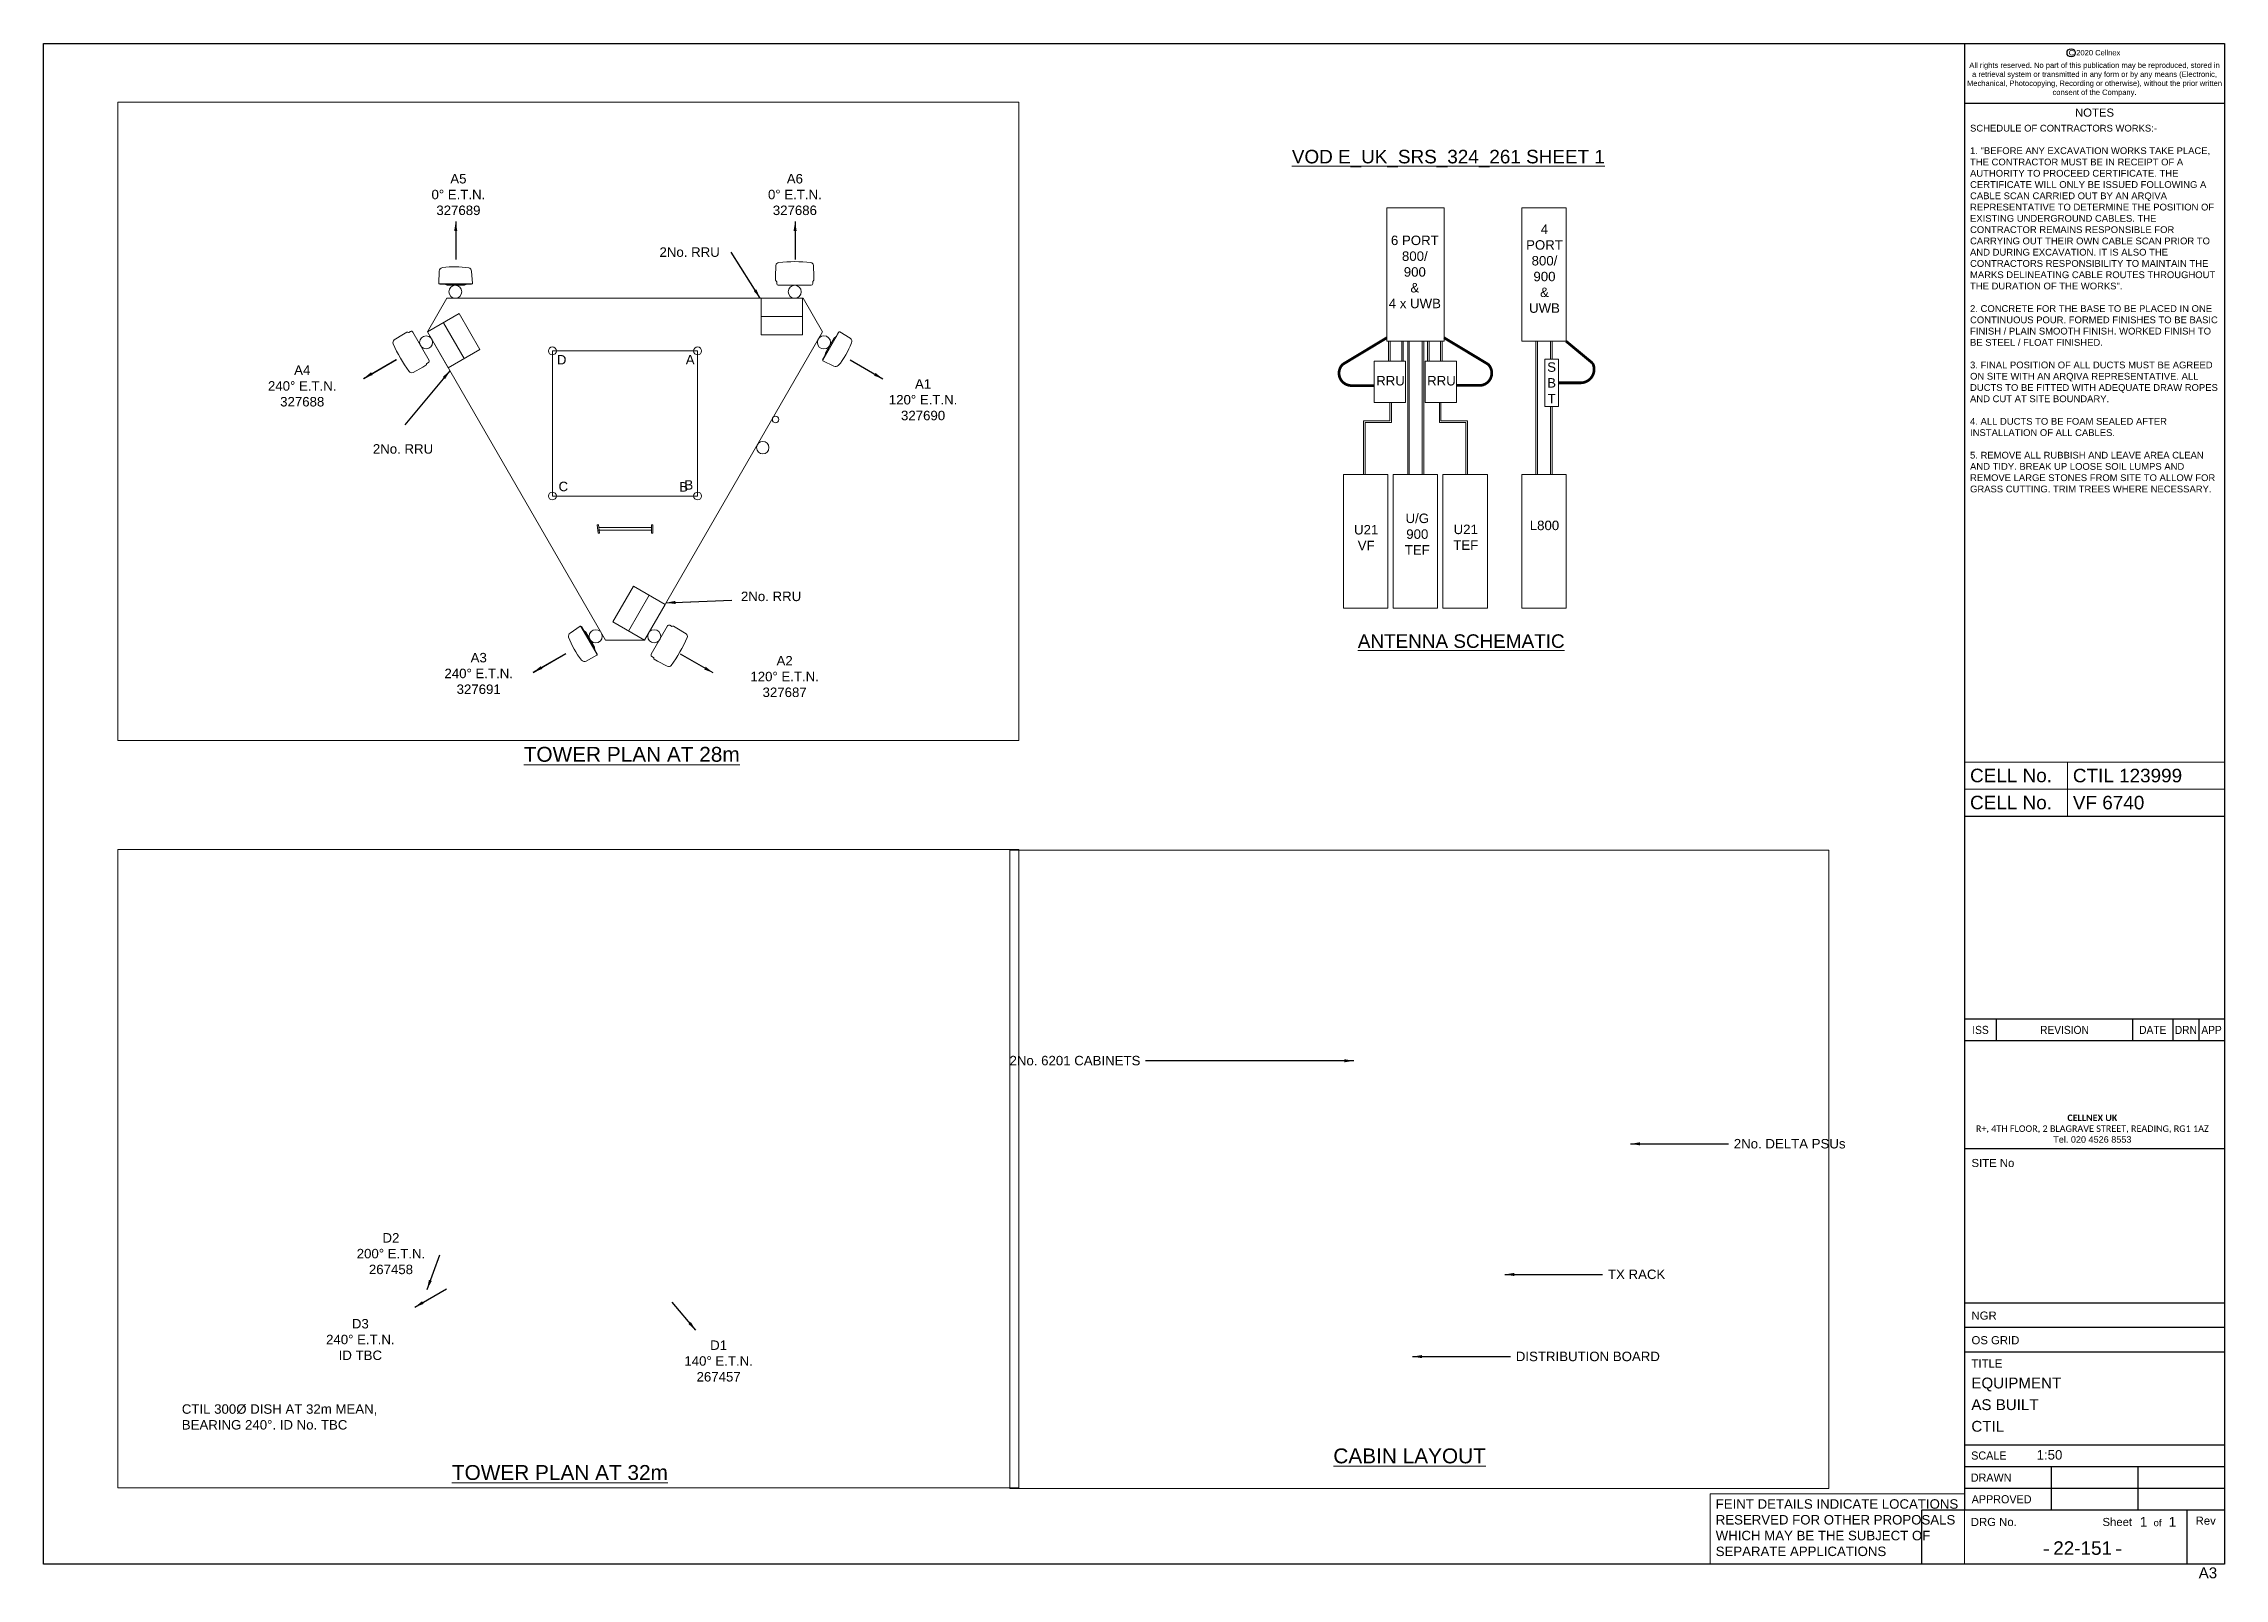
# Paper-space layout '22-151 CTIL EQUIPMENT' of a CAD drawing. Header units: millimetres. Extents: x 0 to 403, y -3 to 281.
# The model-space entities are those that its viewports show. They can reach past a viewport. Long polylines and large blocks are cut down to what shows.
import ezdxf
from ezdxf.enums import TextEntityAlignment as Align

# ---------------------------------------------------------------- set-up
doc = ezdxf.new("R2010")
doc.units = ezdxf.units.MM
doc.header["$LTSCALE"] = 30
doc.linetypes.add('DIVIDE', pattern=[31.75, 12.7, -6.35, 0, -6.35, 0, -6.35])
doc.layers.add('ACAD ENTITIES HIDDEN', color=7, linetype='Continuous')
for name, color, linetype, lineweight in [('ANTENNAS DISHES', 7, 'Continuous', 5), ('BORDER', 7, 'Continuous', 25), ('FEEDERS', 7, 'DIVIDE', 9), ('STEELWORK', 7, 'Continuous', 13), ('TEXT AND DIMENSIONS', 7, 'Continuous', 13), ('TOWER MAST', 7, 'Continuous', 18)]:
    doc.layers.add(name, color=color, linetype=linetype, lineweight=lineweight)
doc.layers.add('VIEWPORTS', color=7, linetype='Continuous', plot=False)
doc.styles.add('textstyle3', font='arial.ttf')
doc.styles.add('textstyle4', font='arial.ttf', dxfattribs={"width": 0.9})
doc.styles.add('textstyle5', font='arial.ttf', dxfattribs={"width": 0.95})
doc.dimstyles.new('QCADDimStyle', dxfattribs={"dimtxt": 1.75, "dimasz": 1.75, "dimexe": 1.75, "dimexo": 1.75, "dimgap": 0.75, "dimtad": 1, "dimtoh": 1, "dimzin": 12, "dimdsep": 46, "dimtxsty": 'Standard', "dimcen": 0.09, "dimclrt": 256, "dimazin": 3, "dimtfac": 1, "dimtdec": 4, "dimtofl": 0, "dimtmove": 2, "dimatfit": 3, "dimfxl": 1, "dimtolj": 1, "dimtzin": 0, "dimarcsym": 0})

# ---------------------------------------------------------------- blocks, each defined once
blk = doc.blocks.new('CELLNEX A3MAS')
at = {"layer": 'BORDER'}
for p, q in [((0, 281), (403, 281)), ((0, 0), (0, 281)), ((355, 281), (355, 10)), ((403, 281), (403, 0)), ((355, 270), (403, 270)), ((355, 138.24), (403, 138.24)), ((403, 100.74), (355, 100.74)), ((403, 96.74), (355, 96.74)), ((360.85, 100.74), (360.85, 96.74)), ((386.04, 100.74), (386.04, 96.74)), ((393.5, 100.74), (393.5, 96.74)), ((398.25, 100.74), (398.25, 96.74)), ((403, 76.74), (355, 76.74)), ((403, 48.21), (355, 48.21)), ((403, 43.71), (355, 43.71)), ((403, 39.21), (355, 39.21)), ((403, 22), (355, 22)), ((403, 18), (355, 18)), ((371, 18), (371, 10)), ((387, 18), (387, 10)), ((403, 14), (355, 14)), ((403, 10), (347, 10)), ((347, 10), (347, 0)), ((396.05, 10), (396.05, 0)), ((403, 0), (0, 0))]:
    blk.add_line(p, q, dxfattribs=at)
at = {"layer": 'BORDER', "const_width": 0.25}
for points in [[(369.61, 2.64), (370.61, 2.64)], [(382.95, 2.64), (383.95, 2.64)]]:
    blk.add_lwpolyline(points, dxfattribs=at)
at = {"layer": 'BORDER'}
blk.add_circle((374.68, 279.3), 0.764, dxfattribs=at)
at = {"layer": 'BORDER', "style": 'textstyle3'}
blk.add_text('NOTES', height=1.5, dxfattribs=at).set_placement((379, 267.5), align=Align.CENTER)
at = {"layer": 'BORDER'}
for s, style, width, p in [('ISS', 'textstyle4', 0.9, (357.93, 98.73)), ('REVISION', 'textstyle4', 0.9, (373.45, 98.73)), ('DATE', 'textstyle4', 0.9, (389.77, 98.73)), ('DRN', 'textstyle4', 0.9, (395.88, 98.73)), ('APP', 'textstyle4', 0.9, (400.63, 98.73)), ('DRAWN', 'textstyle5', 0.95, (359.9, 16)), ('APPROVED', 'textstyle5', 0.95, (361.83, 12))]:
    blk.add_text(s, height=1.5, dxfattribs=dict(at, style=style, width=width)).set_placement(p, align=Align.MIDDLE_CENTER)
at = {"layer": 'BORDER', "style": 'textstyle3'}
for s, p in [('SITE No', (356.27, 73.39)), ('NGR', (356.27, 45.19)), ('OS GRID', (356.27, 40.64)), ('TITLE', (356.27, 36.33)), ('DRG No.', (356.14, 7.05))]:
    blk.add_text(s, height=1.5, dxfattribs=at).set_placement(p)
at = {"layer": 'BORDER', "style": 'textstyle5', "width": 0.95}
blk.add_text('SCALE', height=1.5, dxfattribs=at).set_placement((356.21, 19.33))
at = {"layer": 'BORDER', "style": 'textstyle3'}
for s, height, p in [('Sheet', 1.5, (383.21, 7.83)), ('of', 1.25, (390.65, 7.67)), ('Rev', 1.5, (399.55, 8.03))]:
    blk.add_text(s, height=height, dxfattribs=at).set_placement(p, align=Align.MIDDLE)
for s, insert, char_height, attachment_point in [('C 2020 Cellnex', (379, 279.82), 1, 2), ('A3', (399.96, -1.61), 2, 5)]:
    blk.add_mtext(s, dxfattribs=dict(at, insert=insert, char_height=char_height, attachment_point=attachment_point))
at = {"layer": 'BORDER', "attachment_point": 1, "style": 'textstyle3'}
for s, insert, char_height, width in [('\\pxqc;All rights reserved. No part of this publication may be reproduced, stored in a retrieval system or transmitted in any form or by any means (Electronic, Mechanical, Photocopying, Recording or otherwise), without the prior written consent of the Company.', (355.5, 277.51), 1, 47), ('\\pxsm1,qc;{\\fCalibri|b1|i0|c0|p34;CELLNEX UK\\P\\fCalibri|b0|i0|c0|p34;R+, 4TH FLOOR, 2 BLAGRAVE STREET, READING, RG1 1AZ \\P}Tel. 020 4526 8553', (356.94, 83.09), 1.2, 43.3154)]:
    blk.add_mtext(s, dxfattribs=dict(at, insert=insert, char_height=char_height, width=width))
at = {"layer": 'BORDER', "style": 'textstyle3'}
for tag, p, height in [('TITLE1', (356.24, 32.48), 2), ('TITLE2', (356.24, 28.48), 2), ('TITLE3', (356.24, 24.48), 2), ('SCALE', (368.3, 19.33), 1.75)]:
    blk.add_attdef(tag, p, '', height=height, dxfattribs=at)
for tag, height, p in [('SHTNO', 1.8, (388.07, 7.83)), ('SHTOF', 1.8, (393.4, 7.83)), ('USERIDCATEGORY', 2.5, (376.81, 2.98))]:
    blk.add_attdef(tag, text='', height=height, dxfattribs=at).set_placement(p, align=Align.MIDDLE)
blk = doc.blocks.new('PROJECT DETAILS')
at = {"layer": 'TEXT AND DIMENSIONS'}
for p, q in [((0, 5), (48, 5)), ((19, 0), (19, 5))]:
    blk.add_line(p, q, dxfattribs=at)
at = {"layer": 'TEXT AND DIMENSIONS', "insert": (1, 2.5), "char_height": 2.5, "attachment_point": 4, "style": 'textstyle3'}
blk.add_mtext('CELL No.', dxfattribs=at)
at = {"layer": 'TEXT AND DIMENSIONS', "style": 'textstyle3'}
blk.add_attdef('CELL_NO', (20, 1.25), '', height=2.5, dxfattribs=at)

msp = doc.modelspace()

# ---------------------------------------------------------------- linework, layer by layer
at = {"layer": 'ANTENNAS DISHES'}
for p, q in [((283119.49, 10737.58), (283115.84, 10635.87)), ((283468.95, 10635.87), (283465.29, 10737.58)), ((280007.65, 10682.94), (280005.07, 10570.33)), ((280315.06, 10570.33), (280305.82, 10682.89)), ((283115.84, 10635.87), (283116.13, 10600.88)), ((283468.65, 10600.88), (283468.95, 10635.87)), ((283126.13, 10584.88), (283126.13, 10568.33)), ((283458.65, 10568.33), (283458.65, 10584.88)), ((280010.07, 10565.33), (280310.07, 10565.33)), ((280013.87, 10565.33), (280013.87, 10562.33)), ((280306.87, 10562.33), (280306.87, 10565.33)), ((280013.87, 10562.33), (280056.74, 10562.33)), ((280056.74, 10562.33), (280080.37, 10553.33)), ((280240.37, 10553.33), (280263.99, 10562.33)), ((280263.99, 10562.33), (280306.87, 10562.33)), ((280080.37, 10553.33), (280240.37, 10553.33)), ((283141.13, 10553.33), (283443.65, 10553.33)), ((279742.61, 10126.62), (279728.28, 10118.35)), ((279914.35, 9859.14), (279763.1, 10121.13)), ((283701.49, 10120.46), (283551.49, 9860.66)), ((283804.55, 10063.76), (283708.32, 10122.29)), ((279709.42, 10119.01), (279678.96, 10101.77)), ((283696.99, 10118.68), (283675.55, 10081.55)), ((283699.59, 10117.18), (283696.99, 10118.68)), ((279678.96, 10101.77), (279592.71, 10047.75)), ((283675.55, 10081.55), (283655.95, 10065.59)), ((283655.95, 10065.59), (283575.95, 9927.02)), ((283575.95, 9927.02), (283571.93, 9902.06)), ((283571.93, 9902.06), (283550.49, 9864.93)), ((283550.49, 9864.93), (283553.09, 9863.43)), ((283553.33, 9853.84), (283655.42, 9805.56)), ((279894.53, 9830.38), (279908.86, 9838.65)), ((279855.52, 9795.96), (279885.68, 9813.72)), ((279765.61, 9748.28), (279855.52, 9795.96)), ((281903.63, 7273.31), (281610.92, 7442.31)), ((282152.66, 7403.03), (282138.33, 7411.3)), ((282117.84, 7405.81), (281966.58, 7143.82)), ((282201.97, 7386.45), (282171.51, 7403.69)), ((281310.55, 7402.81), (281217.69, 7338.53)), ((281467.37, 7141.19), (281317.37, 7401)), ((281321.57, 7399.72), (281318.98, 7398.22)), ((281343.01, 7362.59), (281321.57, 7399.72)), ((282288.22, 7332.43), (282201.97, 7386.45)), ((281362.62, 7346.63), (281343.01, 7362.59)), ((281442.62, 7208.07), (281362.62, 7346.63)), ((281446.64, 7183.11), (281442.62, 7208.07)), ((281468.07, 7145.98), (281446.64, 7183.11)), ((281465.48, 7144.48), (281468.07, 7145.98)), ((281366.73, 7080.28), (281465.54, 7134.36)), ((281972.07, 7123.33), (281986.4, 7115.06)), ((281995.26, 7098.4), (282025.41, 7080.65)), ((282025.41, 7080.65), (282115.32, 7032.96))]:
    msp.add_line(p, q, dxfattribs=at)
for points in [[(280263.44, 10565.33), (280239.81, 10556.33), (280080.92, 10556.33), (280057.29, 10565.33)], [(283364.83, 10433.38), (283364.83, 10095.38), (282981.83, 10095.38), (282981.83, 10433.38)], [(282981.83, 10433.38), (283364.83, 10433.38)], [(280384.23, 9960.39), (280091.52, 9791.39), (279900.02, 10123.08), (280192.73, 10292.08)], [(280192.73, 10292.08), (280384.23, 9960.39)], [(283364.83, 10264.38), (282981.83, 10264.38)], [(280237.88, 9875.89), (280046.38, 10207.58)], [(283574.8, 9901.04), (283578.82, 9926), (283658.27, 10063.61), (283677.88, 10079.57)], [(281610.92, 7442.31), (281802.42, 7774), (282095.13, 7605)], [(281948.78, 7689.5), (281757.28, 7357.81)], [(282095.13, 7605), (281903.63, 7273.31)], [(281340.69, 7360.61), (281360.3, 7344.65), (281439.74, 7207.04), (281443.76, 7182.08)]]:
    msp.add_lwpolyline(points, dxfattribs=at)
for centre, radius in [((280156.57, 10493.36), 59.98), ((283292.39, 10493.36), 59.98), ((279887, 10026.18), 59.98), ((283562.71, 10025.76), 60.86), ((281454, 7309.96), 60.86), ((281994.01, 7310.51), 59.98)]:
    msp.add_circle(centre, radius, dxfattribs=at)
for centre, radius, start, end in [((283292.39, 9385.26), 1386.76, 83.87676, 96.12324), ((283149.76, 10734.11), 30.47, 99.9977, 173.4649), ((283435.02, 10734.11), 30.47, 6.5351, 80.0023), ((280155.26, 9946.78), 778.24, 80.67583, 98.63643), ((280042.61, 10681.45), 35, 96.9275, 177.5634), ((280271.01, 10681.47), 34.83, 2.3265, 72.7438), ((283124.45, 10600.52), 8.33, 177.5098, 246.501), ((283460.33, 10600.52), 8.33, 293.499, 2.4902), ((283117.81, 10585.24), 8.33, 357.5098, 66.501), ((283466.97, 10585.24), 8.33, 113.499, 182.4902), ((280010.07, 10570.33), 5, 180, 270), ((280310.06, 10570.33), 5, 270, 0), ((283141.13, 10568.33), 15, 180, 270), ((283443.65, 10568.33), 15, 270, 0), ((279750.11, 10113.63), 15, 30, 120), ((279713.89, 10111.98), 8.33, 53.499, 122.4902), ((283705.82, 10117.96), 5, 60, 150), ((279723.8, 10125.37), 8.33, 233.499, 302.4902), ((283785.78, 10034.22), 35, 336.9275, 57.5634), ((279610.85, 10023.27), 30.47, 126.5351, 200.0023), ((283093.22, 10304.01), 778.24, 320.67583, 338.63643), ((280850.3, 10574.17), 1386.76, 203.87676, 216.12324), ((279901.36, 9851.64), 15, 300, 30), ((283555.83, 9858.17), 5, 150, 240), ((279898.38, 9822.99), 8.33, 117.5098, 186.501), ((279881.83, 9821.11), 8.33, 297.5098, 6.501), ((283671.6, 9836.41), 34.83, 242.3265, 312.7438), ((279753.48, 9776.22), 30.47, 219.9977, 293.4649), ((282130.83, 7398.31), 15, 60, 150), ((281313.05, 7398.48), 5, 30, 120), ((282157.13, 7410.05), 8.33, 237.5098, 306.501), ((282167.04, 7396.66), 8.33, 57.5098, 126.501), ((281236.32, 7309.1), 34.83, 122.3265, 192.7438), ((282270.08, 7307.95), 30.47, 339.9977, 53.4649), ((281930.46, 7576.2), 778.24, 200.67583, 218.63643), ((281030.63, 7858.85), 1386.76, 323.87676, 336.12324), ((281463.04, 7138.69), 5, 300, 30), ((281979.57, 7136.32), 15, 150, 240), ((281982.55, 7107.67), 8.33, 353.499, 62.4902), ((281999.1, 7105.79), 8.33, 173.499, 242.4902), ((281350.54, 7111.31), 35, 216.9275, 297.5634), ((282127.45, 7060.9), 30.47, 246.5351, 320.0023)]:
    msp.add_arc(centre, radius, start, end, dxfattribs=at)
at = {"layer": 'STEELWORK'}
for p, q in [((280079.17, 10433.38), (279900.02, 10123.08)), ((283369.79, 10433.38), (280079.17, 10433.38)), ((283369.79, 10433.38), (283548.95, 10123.08)), ((279900.02, 10123.08), (281545.33, 7273.31)), ((281903.63, 7273.31), (283548.95, 10123.08)), ((281545.33, 7273.31), (281903.63, 7273.31))]:
    msp.add_line(p, q, dxfattribs=at)
for centre, radius in [((283116.24, 9313.58), 30.15), ((282997.24, 9053.19), 57.15)]:
    msp.add_circle(centre, radius, dxfattribs=at)
at = {"layer": 'TOWER MAST'}
for p, q in [((281054.13, 9946.86), (281054.13, 8606.24)), ((281054.13, 9946.86), (282394.75, 9946.86)), ((282394.75, 8606.24), (282394.75, 9946.86)), ((281054.13, 8606.24), (282394.75, 8606.24)), ((281488.95, 8263.66), (281480.62, 8342.44)), ((281476.83, 8262.38), (281468.5, 8341.16)), ((281480.69, 8341.16), (281468.5, 8341.16)), ((281980.38, 8341.16), (281968.19, 8341.16)), ((281968.19, 8261.94), (281968.19, 8341.16)), ((281980.38, 8261.94), (281980.38, 8341.16)), ((281968.19, 8313.74), (281480.69, 8313.74)), ((281968.19, 8289.36), (281480.69, 8289.36)), ((281488.95, 8263.66), (281476.83, 8262.38)), ((281980.38, 8261.94), (281968.19, 8261.94))]:
    msp.add_line(p, q, dxfattribs=at)
for centre in [(281054.13, 9946.86), (282394.75, 9946.86), (281054.13, 8606.24), (282394.75, 8606.24)]:
    msp.add_circle(centre, 36.56, dxfattribs=at)

# ---------------------------------------------------------------- texts
at = {"layer": 'ACAD ENTITIES HIDDEN', "char_height": 87.5, "width": 623.4022, "attachment_point": 5, "style": 'textstyle3'}
for s, insert in [('A6\\P0{\\fArial|b0|i0|c238|p34;%%D E.T.N.\\P}327686', (283294.11, 11391.43)), ('A5\\P0{\\fArial|b0|i0|c238|p34;%%D E.T.N.\\P}327689', (280185.24, 11391.43)), ('2No. RRU', (282321.71, 10859.25)), ('A4\\P240{\\fArial|b0|i0|c238|p34;%%D E.T.N.\\P}327688', (278742, 9622.51)), ('A1\\P120{\\fArial|b0|i0|c238|p34;%%D E.T.N.\\P}327690', (284478.94, 9495.23)), ('2No. RRU', (279673.34, 9040.86)), ('2No. RRU', (283074.28, 7678.35)), ('A3\\P240{\\fArial|b0|i0|c238|p34;%%D E.T.N.\\P}327691', (280372.88, 6966.05)), ('A2\\P120{\\fArial|b0|i0|c238|p34;%%D E.T.N.\\P}327687', (283199.52, 6937.72))]:
    msp.add_mtext(s, dxfattribs=dict(at, insert=insert))
at = {"layer": 'ACAD ENTITIES HIDDEN', "char_height": 87.5, "attachment_point": 5, "style": 'textstyle3'}
for s, insert in [('A', (282326.61, 9866.09)), ('D', (281139.21, 9865.12)), ('C', (281154.67, 8693.74)), ('B', (282266.2, 8690.74))]:
    msp.add_mtext(s, dxfattribs=dict(at, insert=insert))

# ---------------------------------------------------------------- leaders
at = {"layer": 'ACAD ENTITIES HIDDEN'}
for points in [[(280160.37, 11141.37), (280160.37, 10792.66)], [(283296.19, 11141.37), (283296.19, 10792.66)], [(282973.03, 10433.38), (282706.74, 10859.25)], [(279309.94, 9693.18), (279611.92, 9867.53)], [(284108.13, 9687.3), (283806.15, 9861.65)], [(280107.27, 9764.1), (279691.21, 9262.94)], [(282103.47, 7619.44), (282710.42, 7645.02)], [(280876.94, 6976.96), (281178.92, 7151.31)], [(282539.43, 6972.05), (282237.45, 7146.4)]]:
    msp.add_leader(points, dimstyle='QCADDimStyle', override={"dimscale": 49.999996, "dimtxt": 0.18, "dimexe": 0.18, "dimexo": 0.0625, "dimgap": 0.09, "dimtad": 0, "dimtih": 1, "dimdec": 4, "dimzin": 0, "dimclrt": 0, "dimadec": 0, "dimazin": 0, "dimtmove": 0}, dxfattribs=at)

psp = doc.layouts.new('22-151 CTIL EQUIPMENT')

# ---------------------------------------------------------------- linework, layer by layer
at = {"layer": 'ANTENNAS DISHES'}
for points in [[(248.22, 250.67), (258.79, 250.67), (258.79, 225.99), (248.22, 225.99)], [(273.14, 250.67), (281.36, 250.67), (281.36, 225.99), (273.14, 225.99)], [(245.9, 222.29), (251.69, 222.29), (251.69, 214.68), (245.9, 214.68)], [(261.1, 222.29), (255.31, 222.29), (255.31, 214.68), (261.1, 214.68)], [(277.42, 213.93), (279.92, 213.93), (279.92, 222.68), (277.42, 222.68)], [(240.19, 201.36), (248.41, 201.36), (248.41, 176.67), (240.19, 176.67)], [(249.39, 201.36), (257.61, 201.36), (257.61, 176.67), (249.39, 176.67)], [(266.81, 201.36), (258.59, 201.36), (258.59, 176.67), (266.81, 176.67)], [(273.14, 201.36), (281.36, 201.36), (281.36, 176.67), (273.14, 176.67)]]:
    psp.add_lwpolyline(points, close=True, dxfattribs=at)
at = {"layer": 'FEEDERS'}
for p, q in [((248.55, 225.99), (248.55, 222.29)), ((248.84, 225.99), (248.84, 222.29)), ((250.98, 225.99), (250.98, 222.29)), ((251.27, 225.99), (251.27, 222.29)), ((252.08, 225.99), (252.08, 201.36)), ((252.37, 225.99), (252.37, 201.36)), ((254.78, 225.99), (254.78, 201.36)), ((255.08, 225.99), (255.08, 201.36)), ((255.74, 225.99), (255.74, 222.29)), ((256.03, 225.99), (256.03, 222.29)), ((258.16, 225.99), (258.16, 222.29)), ((258.45, 225.99), (258.45, 222.29)), ((275.75, 225.99), (275.75, 201.36)), ((276.04, 225.99), (276.04, 201.36)), ((278.46, 225.99), (278.46, 222.68)), ((278.75, 225.99), (278.75, 222.68)), ((248.78, 214.68), (248.78, 211.29)), ((249.07, 214.68), (249.07, 210.99)), ((257.93, 214.68), (257.93, 210.99)), ((258.22, 214.68), (258.22, 211.29)), ((278.46, 213.93), (278.46, 201.36)), ((278.75, 213.93), (278.75, 201.36)), ((243.9, 211.29), (243.9, 201.36)), ((243.9, 211.29), (248.78, 211.29)), ((244.19, 210.99), (244.19, 201.36)), ((249.07, 210.99), (244.19, 210.99)), ((257.93, 210.99), (262.81, 210.99)), ((263.1, 211.29), (258.22, 211.29)), ((262.81, 210.99), (262.81, 201.36)), ((263.1, 211.29), (263.1, 201.36))]:
    psp.add_line(p, q, dxfattribs=at)
at = {"layer": 'FEEDERS', "const_width": 0.5}
for points in [[(248.22, 226.64), (240.07, 221.73, 0.690319), (241.8, 217.81), (245.9, 217.81)], [(258.79, 226.65), (266.93, 221.75, -0.690319), (265.21, 217.83), (261.1, 217.83)], [(281.36, 225.99), (286.27, 221.92, -0.555687), (284.02, 218.31), (279.92, 218.31)]]:
    psp.add_lwpolyline(points, format="xyb", dxfattribs=at)
at = {"layer": 'TEXT AND DIMENSIONS'}
for p, q in [((355, 13), (308, 13)), ((308, 13), (308, 0))]:
    psp.add_line(p, q, dxfattribs=at)

# ---------------------------------------------------------------- block references
at = {"layer": 'BORDER'}
for name, p, values in [('CELLNEX A3MAS', (0, 0), {'USERIDCATEGORY': '22-151', 'SCALE': '1:50', 'SHTNO': '1', 'SHTOF': '1', 'TITLE1': 'EQUIPMENT', 'TITLE2': 'AS BUILT', 'TITLE3': 'CTIL'}), ('PROJECT DETAILS', (355, 143.24), {'CELL_NO': 'CTIL 123999'}), ('PROJECT DETAILS', (355, 138.24), {'CELL_NO': 'VF 6740'})]:
    psp.add_blockref(name, p, dxfattribs=at).add_auto_attribs(values)

# ---------------------------------------------------------------- texts
at = {"layer": 'ACAD ENTITIES HIDDEN', "insert": (356, 266), "char_height": 1.25, "width": 46, "attachment_point": 1, "style": 'textstyle3'}
psp.add_mtext('SCHEDULE OF CONTRACTORS WORKS:-\\P\\P1. "BEFORE ANY EXCAVATION WORKS TAKE PLACE, THE CONTRACTOR MUST BE IN RECEIPT OF A AUTHORITY TO PROCEED CERTIFICATE. THE CERTIFICATE WILL ONLY BE ISSUED FOLLOWING A CABLE SCAN CARRIED OUT BY AN ARQIVA REPRESENTATIVE TO DETERMINE THE POSITION OF EXISTING UNDERGROUND CABLES. THE CONTRACTOR REMAINS RESPONSIBLE FOR CARRYING OUT THEIR OWN CABLE SCAN PRIOR TO AND DURING EXCAVATION. IT IS ALSO THE CONTRACTORS RESPONSIBILITY TO MAINTAIN THE MARKS DELINEATING CABLE ROUTES THROUGHOUT THE DURATION OF THE WORKS".\\P\\P2. CONCRETE FOR THE BASE TO BE PLACED IN ONE CONTINUOUS POUR. FORMED FINISHES TO BE BASIC FINISH / PLAIN SMOOTH FINISH. WORKED FINISH TO BE STEEL / FLOAT FINISHED.\\P\\P3. FINAL POSITION OF ALL DUCTS MUST BE AGREED ON SITE WITH AN ARQIVA REPRESENTATIVE. ALL DUCTS TO BE FITTED WITH ADEQUATE DRAW ROPES AND CUT AT SITE BOUNDARY.\\P\\P4. ALL DUCTS TO BE FOAM SEALED AFTER INSTALLATION OF ALL CABLES.\\P\\P5. REMOVE ALL RUBBISH AND LEAVE AREA CLEAN AND TIDY. BREAK UP LOOSE SOIL LUMPS AND REMOVE LARGE STONES FROM SITE TO ALLOW FOR GRASS CUTTING. TRIM TREES WHERE NECESSARY.', dxfattribs=at)
at = {"layer": 'TEXT AND DIMENSIONS', "style": 'textstyle3'}
for s, insert, char_height, width, attachment_point in [('\\pxqc;{\\LVOD E_UK_SRS_324_261 SHEET 1}', (177.75, 261.37), 2.5, 163.6876, 1), ('A5\\P0{\\fArial|b0|i0|c238|p34;%%D E.T.N.\\P}327689', (76.65, 253.1), 1.75, 12.468, 5), ('A6\\P0{\\fArial|b0|i0|c238|p34;%%D E.T.N.\\P}327686', (138.83, 253.1), 1.75, 12.468, 5), ('\\pxqc;4\\PPORT\\P800/\\P900\\P&\\PUWB', (273.54, 247.59), 1.75, 7.6278, 1), ('2No. RRU', (119.38, 242.46), 1.75, 12.468, 5), ('\\pxqc;6 PORT\\P800/\\P900\\P& \\P4 x UWB', (246.65, 245.52), 1.75, 13.492, 1), ('A4\\P240{\\fArial|b0|i0|c238|p34;%%D E.T.N.\\P}327688', (47.79, 217.73), 1.75, 12.468, 5), ('A1\\P120{\\fArial|b0|i0|c238|p34;%%D E.T.N.\\P}327690', (162.52, 215.18), 1.75, 12.468, 5), ('\\pxqc;RRU', (245.09, 219.58), 1.75, 7.6278, 1), ('\\pxqc;RRU', (254.5, 219.58), 1.75, 7.6278, 1), ('2No. RRU', (66.41, 206.09), 1.75, 12.468, 5), ('\\pxqc;U/G\\P900\\PTEF', (250.04, 194.15), 1.75, 7.6278, 1), ('\\pxqc;U21\\PVF', (240.59, 192.04), 1.75, 7.6278, 1), ('\\pxqc;U21\\PTEF', (258.99, 192.11), 1.75, 7.6278, 1), ('\\pxqc;L800', (273.54, 192.84), 1.75, 7.6278, 1), ('2No. RRU', (134.43, 178.84), 1.75, 12.468, 5), ('\\pxqc;{\\LANTENNA SCHEMATIC}', (261.97, 170.57), 2.5, 66.7695, 5), ('A3\\P240{\\fArial|b0|i0|c238|p34;%%D E.T.N.\\P}327691', (80.4, 164.6), 1.75, 12.468, 5), ('A2\\P120{\\fArial|b0|i0|c238|p34;%%D E.T.N.\\P}327687', (136.94, 164.03), 1.75, 12.468, 5), ('\\pxqc;{\\LTOWER PLAN AT 28m}', (72.35, 151.04), 2.75, 72.652, 1), ('2No. 6201 CABINETS', (178.5, 93.94), 1.75, 46.715, 1), ('2No. DELTA PSUs', (312.34, 78.58), 1.75, 52.1604, 1), ('D2\\P200{\\fArial|b0|i0|c238|p34;%%D E.T.N.\\P}267458', (64.19, 57.38), 1.75, 12.468, 5), ('TX RACK', (289.09, 54.44), 1.75, 52.1604, 1), ('D3\\P240{\\fArial|b0|i0|c238|p34;%%D E.T.N.\\P}ID TBC', (58.53, 41.51), 1.75, 12.468, 5), ('D1\\P140{\\fArial|b0|i0|c238|p34;%%D E.T.N.\\P}267457', (124.74, 37.54), 1.75, 12.468, 5), ('DISTRIBUTION BOARD', (272.06, 39.27), 1.75, 52.1604, 1), ('CTIL 300%%C DISH AT 32m MEAN, BEARING 240%%D. ID No. TBC', (25.54, 27.2), 1.75, 39.7003, 4), ('\\pxqc;{\\LCABIN LAYOUT}', (222.47, 21.39), 2.75, 59.9136, 1), ('\\pxqc;{\\LTOWER PLAN AT 32m}', (59.08, 18.32), 2.75, 72.652, 1), ('FEINT DETAILS INDICATE LOCATIONS RESERVED FOR OTHER PROPOSALS WHICH MAY BE THE SUBJECT OF SEPARATE APPLICATIONS', (309, 12), 1.75, 48.6012, 1)]:
    psp.add_mtext(s, dxfattribs=dict(at, insert=insert, char_height=char_height, width=width, attachment_point=attachment_point))
at = {"layer": 'TEXT AND DIMENSIONS', "char_height": 1.75, "attachment_point": 5, "style": 'textstyle3'}
for s, insert in [('D', (95.73, 222.58)), ('A', (119.48, 222.6)), ('S\\PB\\PT', (278.67, 218.31)), ('C', (96.04, 199.15)), ('B', (119.23, 199.45))]:
    psp.add_mtext(s, dxfattribs=dict(at, insert=insert))

# ---------------------------------------------------------------- leaders
at = {"layer": 'TEXT AND DIMENSIONS'}
for points in [[(76.15, 248.1), (76.15, 241.13)], [(138.87, 248.1), (138.87, 241.13)], [(132.41, 233.94), (127.08, 242.46)], [(59.14, 219.14), (65.18, 222.63)], [(155.11, 219.02), (149.07, 222.51)], [(75.09, 220.56), (66.77, 210.53)], [(115.01, 177.66), (127.15, 178.18)], [(90.48, 164.82), (96.52, 168.3)], [(123.73, 164.72), (117.69, 168.2)], [(242.13, 93.03), (203.6, 93.03)], [(293.27, 77.68), (311.34, 77.68)], [(70.87, 50.79), (73.2, 57.19)], [(270.02, 53.54), (288.09, 53.54)], [(68.57, 47.48), (74.47, 50.88)], [(120.52, 43.22), (116.14, 48.43)], [(252.99, 38.36), (271.06, 38.36)]]:
    psp.add_leader(points, dimstyle='QCADDimStyle', dxfattribs=at)

# ---------------------------------------------------------------- viewports
at = {"layer": 'VIEWPORTS'}
for center, size, view_center_point, view_height, status in [((96.97, 211.2), (166.54, 117.9435), (281201.01, 9296.33), 5897.1735, 4), ((96.97, 73.11), (166.54, 117.9435), (282295.08, 50114.78), 5897.1738, 6), ((254.25, 72.97), (151.34, 117.9435), (314295.65, 84465.7), 5897.1745, 5), ((379, 38.37), (48, 76.739), (24, -50.12), 76.739, 3)]:
    psp.add_viewport(center=center, size=size, view_center_point=view_center_point, view_height=view_height, status=status, dxfattribs=at)
psp.add_viewport(center=(379, 117.49), size=(48, 41.5), view_center_point=(24, 16.7), view_height=41.5, dxfattribs=at)

doc.saveas('drawing.dxf')
